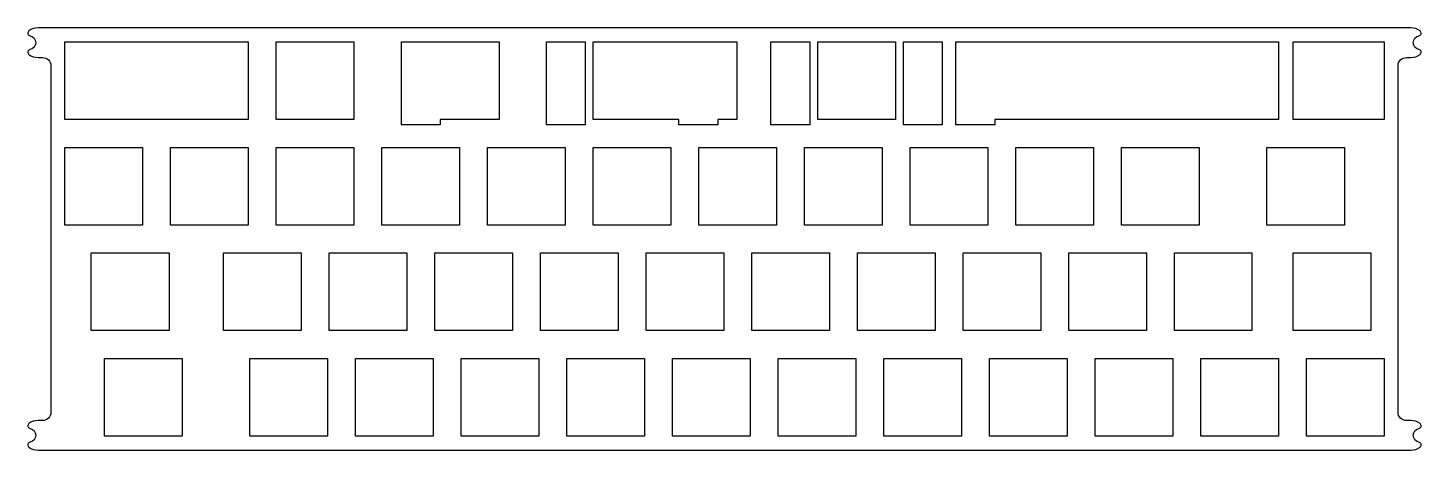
# Model space of a CAD drawing. Header units: millimetres. Extents: x -238 to 14, y -10 to 67.
import ezdxf

# ---------------------------------------------------------------- set-up
doc = ezdxf.new("R2010")
doc.units = ezdxf.units.MM
doc.layers.get('0').update_dxf_attribs({"linetype": 'CONTINUOUS'})

msp = doc.modelspace()

# ---------------------------------------------------------------- linework, layer by layer
msp.add_lwpolyline([(13.28, 65.23, 0.642807), (13.49, 66.11, 0.166801), (11.85, 66.67), (-235.69, 66.67, 0.166801), (-237.33, 66.11, 0.642807), (-237.12, 65.23, -0.821584), (-237.12, 62.77, 0.642807), (-237.33, 61.89, 0.166801), (-235.69, 61.32), (-234.86, 61.32, -0.414214), (-233.36, 59.82), (-233.36, -2.68, -0.414214), (-234.86, -4.18), (-235.69, -4.18, 0.166801), (-237.33, -4.74, 0.642807), (-237.12, -5.62, -0.821584), (-237.12, -8.08, 0.642807), (-237.33, -8.96, 0.166801), (-235.69, -9.53), (11.85, -9.53, 0.166801), (13.49, -8.96, 0.642807), (13.28, -8.08, -0.821584), (13.28, -5.62, 0.642807), (13.49, -4.74, 0.166801), (11.85, -4.18), (11.02, -4.18, -0.414214), (9.52, -2.68), (9.52, 59.82, -0.414214), (11.02, 61.32), (11.85, 61.32, 0.166801), (13.49, 61.89, 0.642807), (13.28, 62.77, -0.821584)], format="xyb", close=True)
for points in [[(-230.84, 50.15), (-230.84, 64.15), (-197.79, 64.15), (-197.79, 50.15)], [(-192.74, 64.15), (-178.74, 64.15), (-178.74, 50.15), (-192.74, 50.15)], [(-163.18, 50.15), (-163.18, 49.15), (-170.18, 49.15), (-170.18, 64.15), (-152.54, 64.15), (-152.54, 50.15)], [(-137.03, 49.15), (-144.03, 49.15), (-144.03, 64.15), (-137.03, 64.15)], [(-135.59, 50.15), (-135.59, 64.15), (-109.68, 64.15), (-109.68, 50.15), (-113.15, 50.15), (-113.15, 49.15), (-120.15, 49.15), (-120.15, 50.15)], [(-96.54, 64.15), (-96.54, 49.15), (-103.54, 49.15), (-103.54, 64.15)], [(-95.11, 64.15), (-81.11, 64.15), (-81.11, 50.15), (-95.11, 50.15)], [(-72.67, 64.15), (-72.67, 49.15), (-79.67, 49.15), (-79.67, 64.15)], [(-70.18, 64.15), (-12.05, 64.15), (-12.05, 50.15), (-63.18, 50.15), (-63.18, 49.15), (-70.18, 49.15)], [(7, 64.15), (7, 50.15), (-9.38, 50.15), (-9.38, 64.15)], [(-216.84, 45.1), (-216.84, 31.1), (-230.84, 31.1), (-230.84, 45.1)], [(-211.79, 45.1), (-197.79, 45.1), (-197.79, 31.1), (-211.79, 31.1)], [(-178.74, 31.1), (-192.74, 31.1), (-192.74, 45.1), (-178.74, 45.1)], [(-159.69, 45.1), (-159.69, 31.1), (-173.69, 31.1), (-173.69, 45.1)], [(-154.64, 31.1), (-154.64, 45.1), (-140.64, 45.1), (-140.64, 31.1)], [(-135.59, 31.1), (-135.59, 45.1), (-121.59, 45.1), (-121.59, 31.1)], [(-102.54, 45.1), (-102.54, 31.1), (-116.54, 31.1), (-116.54, 45.1)], [(-97.49, 31.1), (-97.49, 45.1), (-83.49, 45.1), (-83.49, 31.1)], [(-78.44, 45.1), (-64.44, 45.1), (-64.44, 31.1), (-78.44, 31.1)], [(-45.39, 31.1), (-59.39, 31.1), (-59.39, 45.1), (-45.39, 45.1)], [(-40.34, 45.1), (-26.34, 45.1), (-26.34, 31.1), (-40.34, 31.1)], [(-0.14, 31.1), (-14.14, 31.1), (-14.14, 45.1), (-0.14, 45.1)], [(-212.07, 26.05), (-212.07, 12.05), (-226.08, 12.05), (-226.08, 26.05)], [(-202.26, 12.05), (-202.26, 26.05), (-188.26, 26.05), (-188.26, 12.05)], [(-169.21, 12.05), (-183.21, 12.05), (-183.21, 26.05), (-169.21, 26.05)], [(-150.16, 26.05), (-150.16, 12.05), (-164.16, 12.05), (-164.16, 26.05)], [(-131.11, 26.05), (-131.11, 12.05), (-145.11, 12.05), (-145.11, 26.05)], [(-126.06, 26.05), (-112.06, 26.05), (-112.06, 12.05), (-126.06, 12.05)], [(-93.01, 12.05), (-107.01, 12.05), (-107.01, 26.05), (-93.01, 26.05)], [(-87.96, 26.05), (-73.96, 26.05), (-73.96, 12.05), (-87.96, 12.05)], [(-54.91, 12.05), (-68.91, 12.05), (-68.91, 26.05), (-54.91, 26.05)], [(-35.86, 26.05), (-35.86, 12.05), (-49.86, 12.05), (-49.86, 26.05)], [(-16.81, 26.05), (-16.81, 12.05), (-30.81, 12.05), (-30.81, 26.05)], [(-9.38, 12.05), (-9.38, 26.05), (4.62, 26.05), (4.62, 12.05)], [(-209.69, 7), (-209.69, -7), (-223.69, -7), (-223.69, 7)], [(-183.5, 7), (-183.5, -7), (-197.5, -7), (-197.5, 7)], [(-178.45, -7), (-178.45, 7), (-164.45, 7), (-164.45, -7)], [(-159.4, -7), (-159.4, 7), (-145.4, 7), (-145.4, -7)], [(-126.35, 7), (-126.35, -7), (-140.35, -7), (-140.35, 7)], [(-107.3, -7), (-121.3, -7), (-121.3, 7), (-107.3, 7)], [(-88.25, -7), (-102.25, -7), (-102.25, 7), (-88.25, 7)], [(-83.2, -7), (-83.2, 7), (-69.2, 7), (-69.2, -7)], [(-50.15, 7), (-50.15, -7), (-64.15, -7), (-64.15, 7)], [(-31.1, 7), (-31.1, -7), (-45.1, -7), (-45.1, 7)], [(-12.05, 7), (-12.05, -7), (-26.05, -7), (-26.05, 7)], [(7, -7), (-7, -7), (-7, 7), (7, 7)]]:
    msp.add_lwpolyline(points, close=True)

doc.saveas('drawing.dxf')
